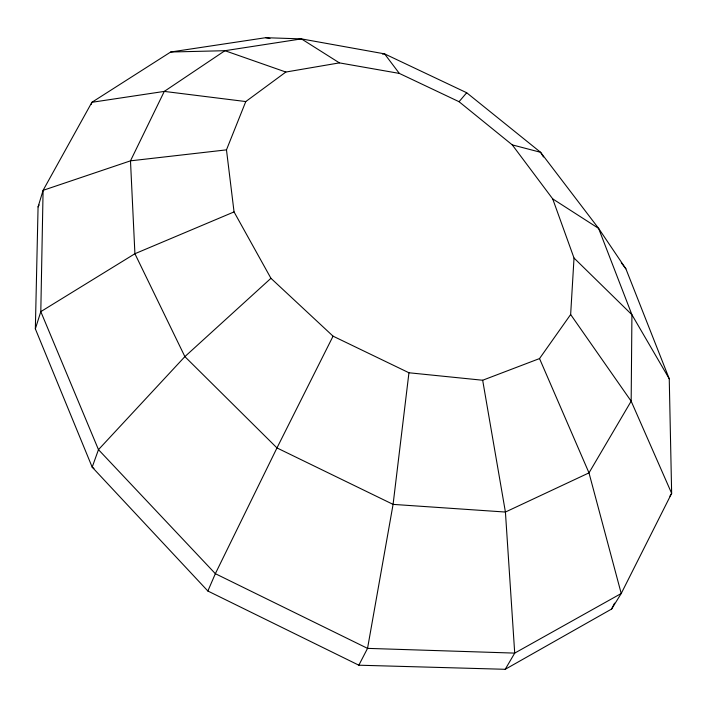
<?xml version="1.0" encoding="UTF-8"?>
<svg xmlns="http://www.w3.org/2000/svg" width="707" height="707" viewBox="0 0 707 707"><rect width="100%" height="100%" fill="white"/><g stroke="black" fill="none" stroke-linecap="round" stroke-linejoin="round"><path stroke-width="1.06" d="M35.35 328.861L38.072 206.904L43.092 190.342L91.892 102.303L170.705 52.009L265.655 37.701L301.438 38.894L384.573 53.865L466.682 92.741L540.59 152.297L598.608 228.396L625.898 268.828L669.246 378.784L671.65 493.362L621.223 593.5L611.608 609.036L505.222 669.299L358.838 665.199L207.858 591.017L92.184 467.159L35.35 328.861L40.803 311.637L43.092 190.342L130.486 160.843L226.47 149.866L245.78 101.561L285.858 72.043L339.404 62.879L399.331 73.413L459.055 101.711L512.275 144.882L552.706 198.888L574.022 258.037L570.646 314.518L539.529 358.573L482.669 380.242L408.946 372.766L333.059 336.17L270.94 278.302L234.052 211.914L226.47 149.866M408.946 372.766L393.083 504.383L367.543 648.372L358.838 665.199M91.238 104.406L91.892 102.303L164.289 91.406L245.78 101.561M207.858 591.017L215.352 573.686L276.976 447.929L333.059 336.17M611.608 609.036L614.569 603.159M38.072 206.904L39.132 204.977M505.222 669.299L514.714 653.109L621.223 593.5L588.993 472.877L539.529 358.573M669.936 496.164L671.65 493.362L631.165 401.178L570.646 314.518M459.055 101.711L466.682 92.741M270.94 278.302L184.88 356.62L98.476 449.652L92.184 467.159L93.987 468.405M234.052 211.914L134.913 253.725L40.803 311.637L98.476 449.652L215.352 573.686L367.543 648.372L514.714 653.109L505.417 512.045L482.669 380.242M382.443 54.086L384.573 53.865L399.331 73.413M170.705 52.009L224.941 50.701L301.438 38.894L339.404 62.879M265.655 37.701L269.994 38.478M512.275 144.882L540.59 152.297L543.453 156.972M285.858 72.043L224.941 50.701L164.289 91.406L130.486 160.843L134.913 253.725L184.88 356.62L276.976 447.929L393.083 504.383L505.417 512.045L588.993 472.877L631.165 401.178L631.925 314.73L598.608 228.396L552.706 198.888M574.022 258.037L631.925 314.73L669.246 378.784M621.259 262.73L625.898 268.828"/></g></svg>
